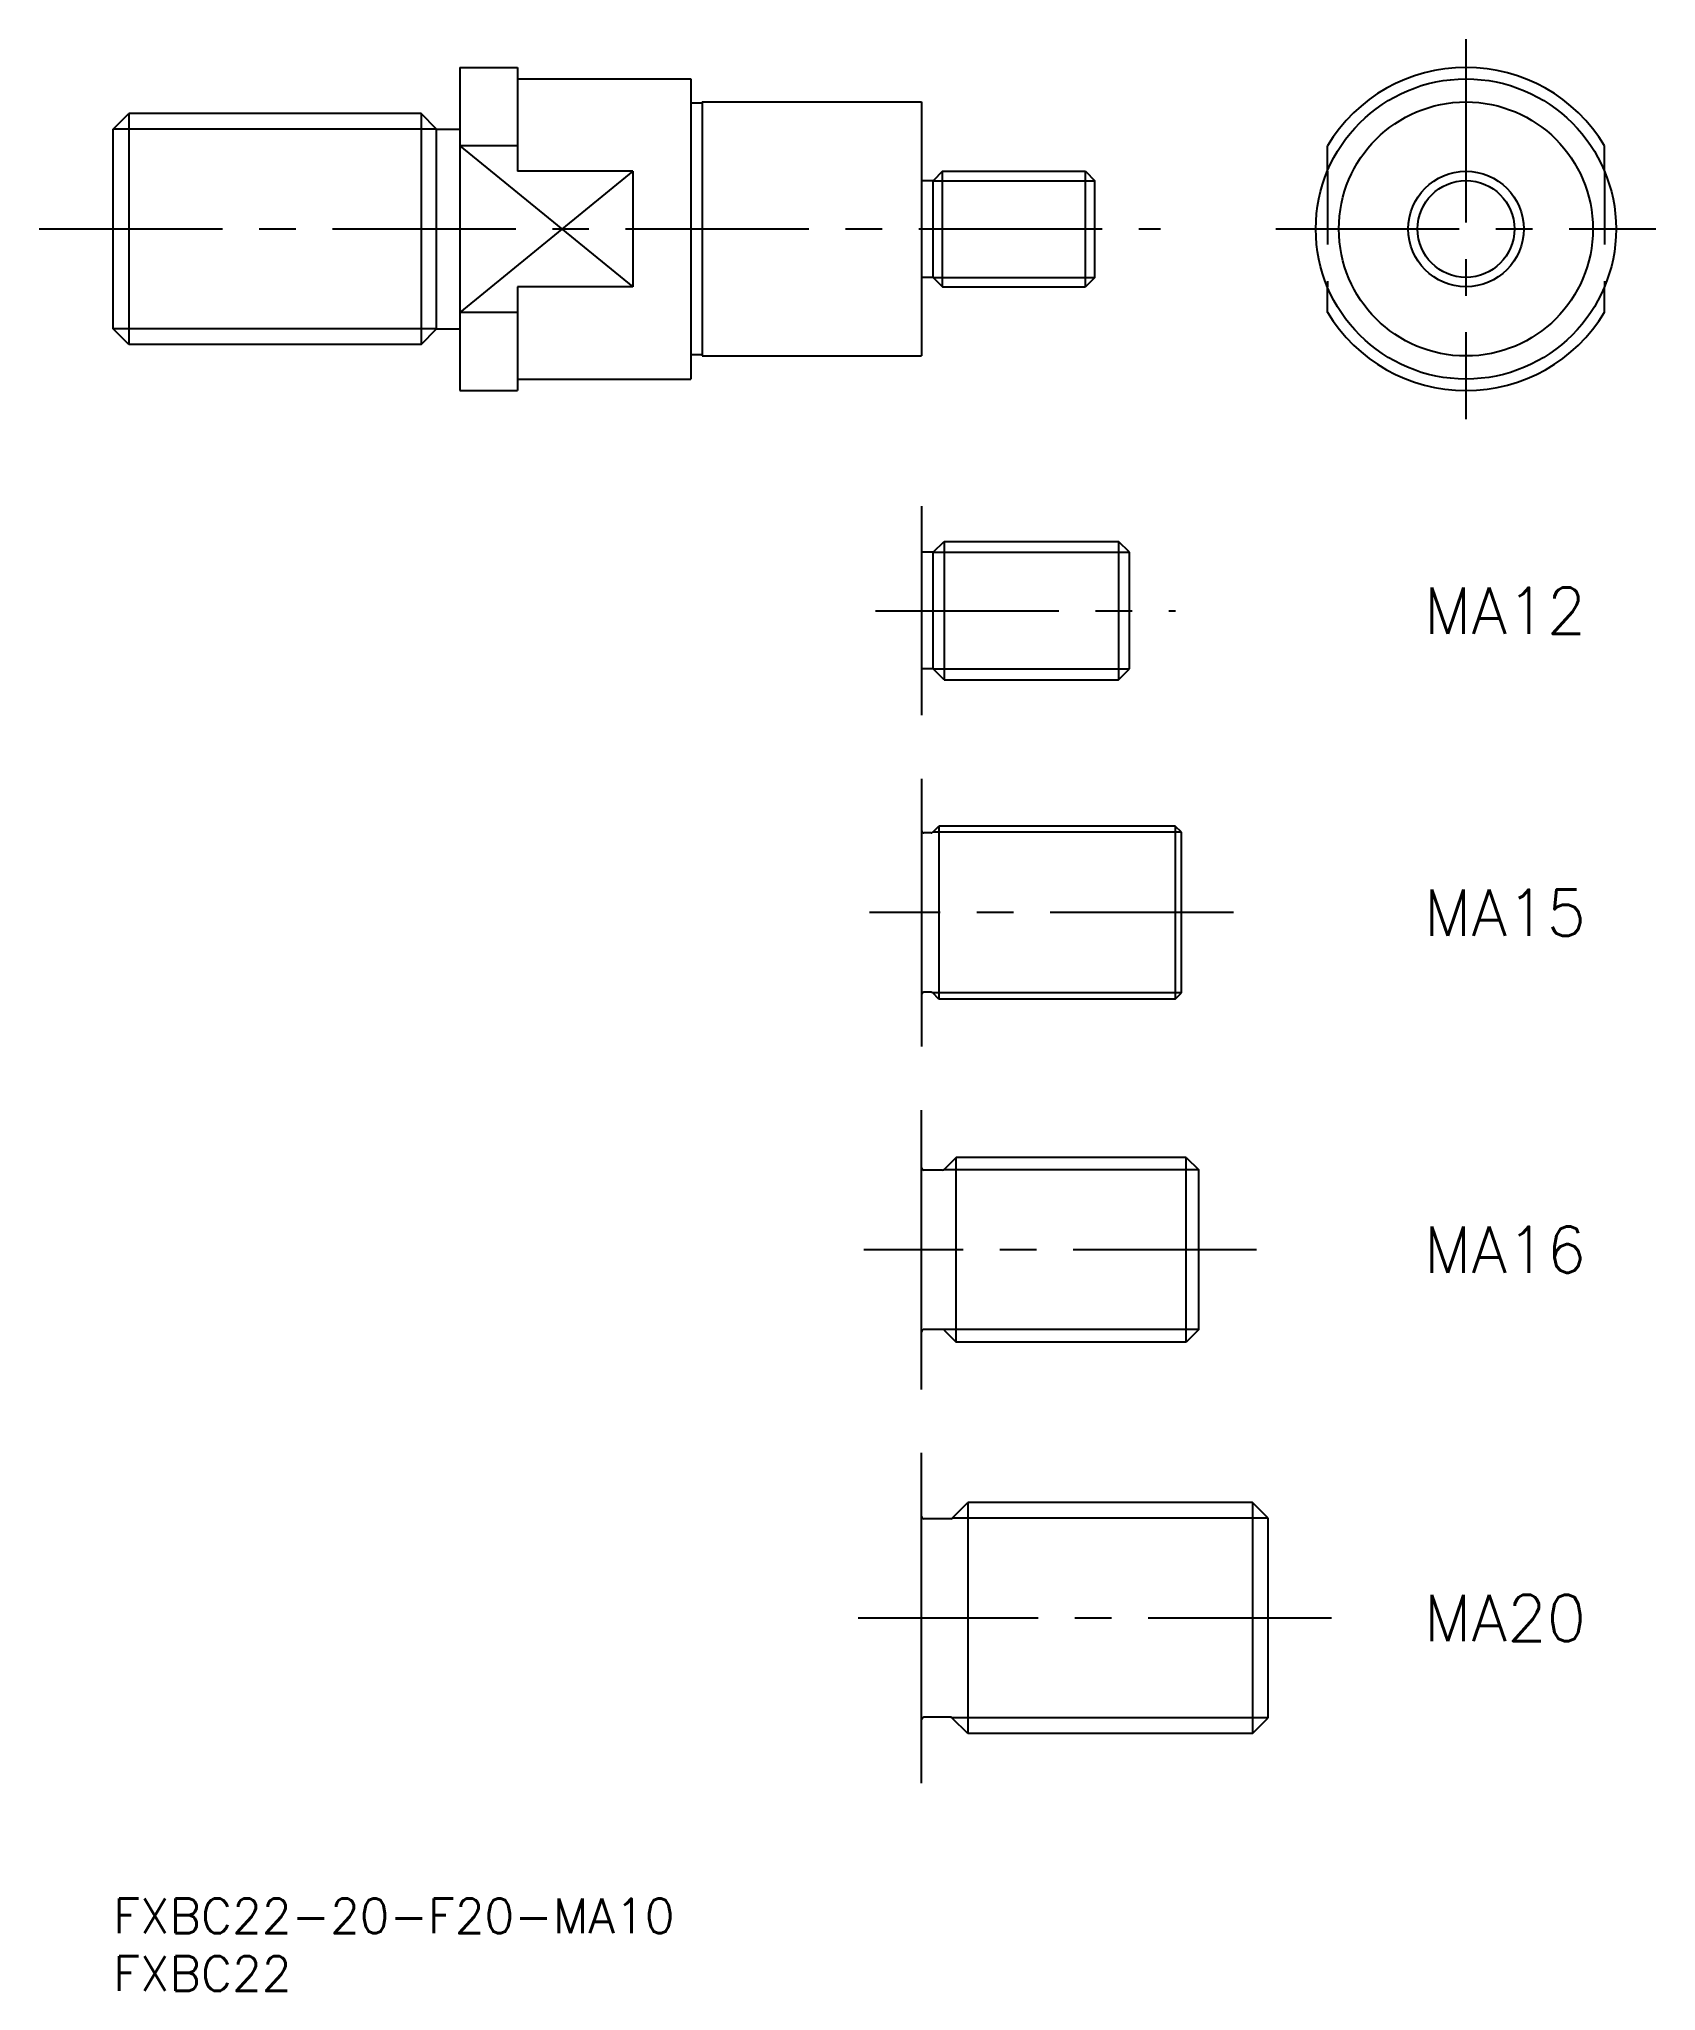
# Model space of a CAD drawing. Extents: x -6 to 134, y -8 to 161.
import ezdxf

# ---------------------------------------------------------------- set-up
doc = ezdxf.new("R2010")
doc.units = 0
doc.header["$LTSCALE"] = 0.5
doc.linetypes.add('CENTER', pattern=[50.8, 31.75, -6.35, 6.35, -6.35])
doc.linetypes.add('DASHED', pattern=[19.05, 12.7, -6.35])
for name, color, linetype in [('MSM_CENTER', 1, 'CENTER'), ('MSM_CONTINUOUS', 7, 'CONTINUOUS'), ('MSM_DASHED', 4, 'DASHED'), ('MSM_NARROW', 5, 'CONTINUOUS'), ('MSM_PART_NUMBER', 7, 'CONTINUOUS')]:
    doc.layers.add(name, color=color, linetype=linetype)
doc.styles.get("Standard").update_dxf_attribs({"font": 'txt.shx', "height": 3, "bigfont": 'bigfont.shx'})

# ---------------------------------------------------------------- blocks, each defined once
blk = doc.blocks.new('*U4')
at = {"layer": 'MSM_PART_NUMBER'}
blk.add_text('FXBC22-20-F20-MA10', height=3, dxfattribs=at).set_placement((0, -3))
blk = doc.blocks.new('*U5')
at = {"layer": 'MSM_PART_NUMBER'}
blk.add_text('FXBC22', height=3, dxfattribs=at).set_placement((0, -8))
blk = doc.blocks.new('*U6')
at = {"layer": 'MSM_PART_NUMBER'}
blk.add_text('MA12', height=4, dxfattribs=at).set_placement((113.5, 109.553))
blk = doc.blocks.new('*U7')
at = {"layer": 'MSM_PART_NUMBER'}
blk.add_text('MA15', height=4, dxfattribs=at).set_placement((113.5, 83.4))
blk = doc.blocks.new('*U8')
at = {"layer": 'MSM_PART_NUMBER'}
blk.add_text('MA16', height=4, dxfattribs=at).set_placement((113.5, 54.2))
blk = doc.blocks.new('*U9')
at = {"layer": 'MSM_PART_NUMBER'}
blk.add_text('MA20', height=4, dxfattribs=at).set_placement((113.5, 22.3))

msp = doc.modelspace()

# ---------------------------------------------------------------- linework, layer by layer
at = {"layer": 'MSM_CENTER'}
for p, q in [((117.14, 161.06), (117.14, 128.15)), ((-6.43, 144.61), (90.68, 144.61)), ((100.68, 144.61), (133.59, 144.61)), ((66, 111.55), (92, 111.55)), ((97, 85.4), (65.5, 85.4)), ((99, 56.2), (65, 56.2)), ((105.5, 24.3), (64.5, 24.3))]:
    msp.add_line(p, q, dxfattribs=at)
at = {"layer": 'MSM_CONTINUOUS'}
for p, q in [((30, 158.61), (30, 130.61)), ((30, 158.61), (35, 158.61)), ((35, 158.61), (35, 149.61)), ((35, 157.61), (50, 157.61)), ((50, 157.61), (50, 131.61)), ((51, 155.61), (70, 155.61)), ((51, 155.61), (51, 133.61)), ((70, 155.61), (70, 133.61)), ((0, 153.25), (1.35, 154.61)), ((26.65, 154.61), (1.35, 154.61)), ((1.35, 154.61), (1.35, 134.61)), ((28, 153.25), (26.65, 154.61)), ((26.65, 154.61), (26.65, 134.61)), ((51, 155.51), (50, 155.51)), ((0, 135.96), (0, 153.25)), ((28, 135.96), (28, 153.25)), ((28, 153.25), (30, 153.25)), ((35, 151.82), (30, 151.82)), ((105.14, 149.61), (105.14, 151.82)), ((129.14, 149.61), (129.14, 151.82)), ((45, 149.61), (35, 149.61)), ((45, 149.61), (45, 139.61)), ((71, 148.79), (70, 148.79)), ((71.81, 149.61), (71, 148.79)), ((71, 140.42), (71, 148.79)), ((71.81, 149.61), (84.19, 149.61)), ((71.81, 139.61), (71.81, 149.61)), ((84.19, 139.61), (84.19, 149.61)), ((84.19, 149.61), (85, 148.79)), ((85, 140.42), (85, 148.79)), ((71, 140.42), (70, 140.42)), ((71, 140.42), (71.81, 139.61)), ((85, 140.42), (84.19, 139.61)), ((45, 139.61), (35, 139.61)), ((35, 139.61), (35, 130.61)), ((71.81, 139.61), (84.19, 139.61)), ((105.14, 137.39), (105.14, 139.61)), ((129.14, 137.39), (129.14, 139.61)), ((35, 137.39), (30, 137.39)), ((1.35, 134.61), (0, 135.96)), ((26.65, 134.61), (28, 135.96)), ((28, 135.96), (30, 135.96)), ((26.65, 134.61), (1.35, 134.61)), ((51, 133.71), (50, 133.71)), ((51, 133.61), (70, 133.61)), ((30, 130.61), (35, 130.61)), ((35, 131.61), (50, 131.61)), ((70, 120.61), (70, 102.5)), ((71, 116.61), (71.95, 117.55)), ((71.95, 117.55), (87.05, 117.55)), ((71.95, 117.55), (71.95, 105.55)), ((88, 116.61), (87.05, 117.55)), ((87.05, 117.55), (87.05, 105.55)), ((71, 116.61), (70, 116.61)), ((71, 106.5), (71, 116.61)), ((88, 106.5), (88, 116.61)), ((71, 106.5), (70, 106.5)), ((71.95, 105.55), (71, 106.5)), ((71.95, 105.55), (87.05, 105.55)), ((87.05, 105.55), (88, 106.5)), ((70, 97), (70, 73.8)), ((70.82, 92.3), (70.2, 92.3)), ((70.96, 92.36), (71.5, 92.9)), ((91.96, 92.9), (71.5, 92.9)), ((71.5, 92.9), (71.5, 77.9)), ((92.5, 92.36), (91.96, 92.9)), ((91.96, 92.9), (91.96, 77.9)), ((92.5, 78.44), (92.5, 92.36)), ((70.82, 78.5), (70.2, 78.5)), ((71.5, 77.9), (70.96, 78.44)), ((91.96, 77.9), (71.5, 77.9)), ((91.96, 77.9), (92.5, 78.44)), ((70, 44.1), (70, 68.3)), ((71.82, 63.1), (70.2, 63.1)), ((73, 64.2), (71.96, 63.16)), ((92.92, 64.2), (73, 64.2)), ((73, 48.2), (73, 64.2)), ((92.92, 48.2), (92.92, 64.2)), ((92.92, 64.2), (94, 63.12)), ((94, 49.28), (94, 63.12)), ((71.82, 49.3), (70.2, 49.3)), ((71.96, 49.24), (73, 48.2)), ((94, 49.28), (92.92, 48.2)), ((92.92, 48.2), (73, 48.2)), ((70, 10), (70, 38.6)), ((72.66, 32.96), (74, 34.3)), ((98.65, 34.3), (74, 34.3)), ((74, 34.3), (74, 14.3)), ((100, 32.95), (98.65, 34.3)), ((98.65, 34.3), (98.65, 14.3)), ((72.52, 32.9), (70.2, 32.9)), ((100, 15.65), (100, 32.95)), ((72.52, 15.7), (70.2, 15.7)), ((74, 14.3), (72.66, 15.64)), ((98.65, 14.3), (100, 15.65)), ((98.65, 14.3), (74, 14.3))]:
    msp.add_line(p, q, dxfattribs=at)
for radius in [13, 11, 5]:
    msp.add_circle((117.14, 144.61), radius, dxfattribs=at)
for centre, radius, start, end in [((117.14, 144.61), 14, 31.0027, 148.9973), ((117.14, 144.61), 14, 211.0027, 328.9973), ((70.2, 92.5), 0.2, 180, 270), ((70.82, 92.5), 0.2, 270, 315), ((70.2, 78.3), 0.2, 90, 180), ((70.82, 78.3), 0.2, 45, 90), ((70.2, 63.3), 0.2, 180, 270), ((71.82, 63.3), 0.2, 270, 315), ((70.2, 49.1), 0.2, 90, 180), ((71.82, 49.1), 0.2, 45, 90), ((70.2, 33.1), 0.2, 180, 270), ((72.52, 33.1), 0.2, 270, 315), ((70.2, 15.5), 0.2, 90, 180), ((72.52, 15.5), 0.2, 45, 90)]:
    msp.add_arc(centre, radius, start, end, dxfattribs=at)
at = {"layer": 'MSM_DASHED'}
for p, q in [((105.14, 149.61), (105.14, 139.61)), ((129.14, 149.61), (129.14, 139.61))]:
    msp.add_line(p, q, dxfattribs=at)
at = {"layer": 'MSM_NARROW'}
for p, q in [((28, 153.25), (0, 153.25)), ((30, 151.82), (45, 139.61)), ((45, 149.61), (30, 137.39)), ((71, 148.79), (85, 148.79)), ((71, 140.42), (85, 140.42)), ((28, 135.96), (0, 135.96)), ((71, 116.61), (88, 116.61)), ((71, 106.5), (88, 106.5)), ((92.5, 92.36), (70.96, 92.36)), ((92.5, 78.44), (70.96, 78.44)), ((94, 63.12), (71.9, 63.12)), ((94, 49.28), (71.9, 49.28)), ((100, 32.95), (72.65, 32.95)), ((100, 15.65), (72.65, 15.65))]:
    msp.add_line(p, q, dxfattribs=at)
msp.add_circle((117.14, 144.61), 4.19, dxfattribs=at)

# ---------------------------------------------------------------- block references
at = {"layer": 'MSM_CONTINUOUS'}
for name in ['*U6', '*U7', '*U8', '*U9', '*U4', '*U5']:
    msp.add_blockref(name, (0, 0), dxfattribs=at)

doc.saveas('drawing.dxf')
